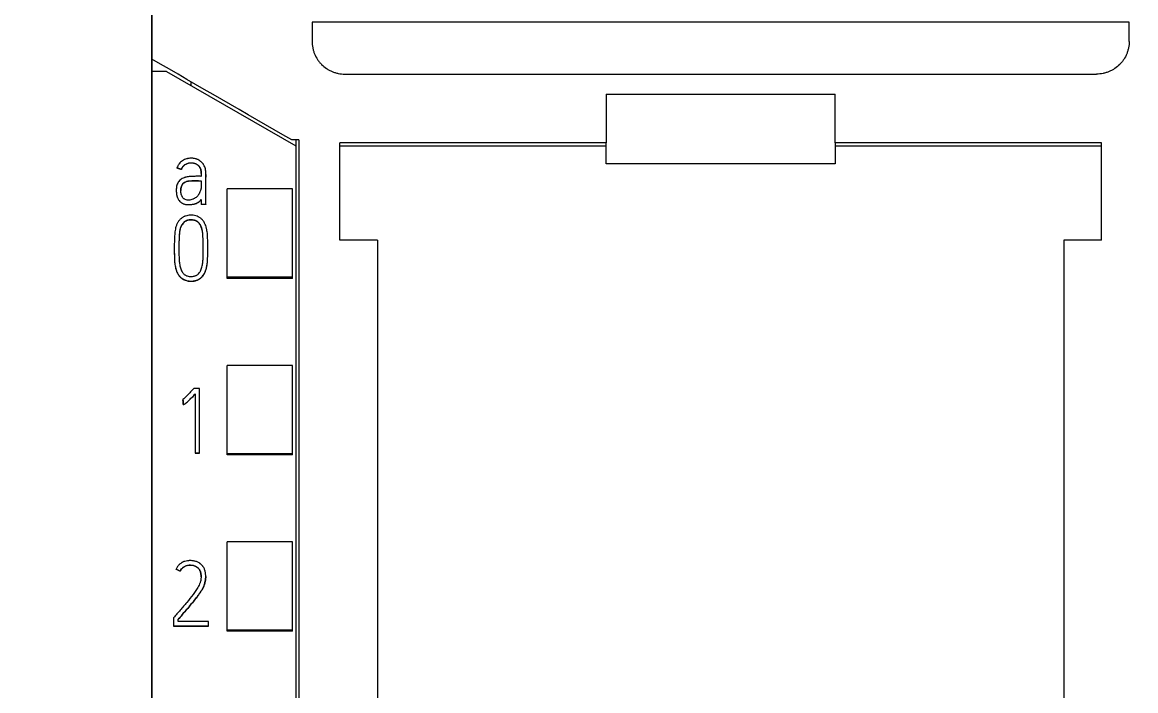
# Model space of a CAD drawing. Header units: millimetres. Extents: x 1359 to 3577, y 1333 to 3557.
# Drawn here: x 2572.41 to 2606.47, y 3022.29 to 3042.74 of the extents above; entities that cross this region are included whole.
import ezdxf

# ---------------------------------------------------------------- set-up
doc = ezdxf.new("R2010")
doc.units = ezdxf.units.MM
doc.set_wipeout_variables(frame=1)
doc.layers.add('000-PI-Oprema', color=30, linetype='Continuous', lineweight=5)
doc.layers.add('002-PI-Kabelska kanalica', color=150, linetype='Continuous')
doc.styles.get("Standard").update_dxf_attribs({"font": 'arial.ttf'})
doc.dimstyles.new('ISO-25', dxfattribs={"dimtxt": 2.5, "dimasz": 2.5, "dimexe": 1.25, "dimexo": 0.625, "dimtad": 1, "dimtxsty": 'Standard', "dimcen": 2.5, "dimadec": 0, "dimazin": 0, "dimtfac": 1, "dimtmove": 0, "dimatfit": 3, "dimfxl": 1, "dimarcsym": 0})

# ---------------------------------------------------------------- blocks, each defined once
blk = doc.blocks.new('IM 155-5 PN ST - 6ES7155-5AA01-0AB0')
blk.add_wipeout([(0, 147.007), (34.8, 147.007), (34.8, 0), (0, 0)])
at = {"color": 0, "linetype": 'ByBlock', "lineweight": 0, "ltscale": 0.25}
blk.add_lwpolyline([(0, 147.007), (34.8, 147.007), (34.8, 0), (0, 0), (0, 147.007)], dxfattribs=at)
at = {"layer": '000-PI-Oprema', "color": 0, "linetype": 'ByBlock', "lineweight": 0}
blk.add_open_spline([(34.8, 8.007), (34.8, 8.859), (34.8, 10.524), (34.8, 12.857), (34.8, 14.973), (34.8, 17.743), (34.8, 21.643), (34.8, 27.557), (34.8, 37.017), (34.8, 50.127), (34.8, 67.357), (34.8, 85.999), (34.8, 103.048), (34.8, 118.245), (34.8, 128.598), (34.8, 136.94), (34.8, 141.966), (34.8, 145.414), (34.8, 147.007)], degree=3, knots=[0, 0, 0, 0, 0.018357, 0.035822, 0.050221, 0.063898, 0.09543, 0.134182, 0.191169, 0.299064, 0.416456, 0.562341, 0.701008, 0.784589, 0.890964, 0.925157, 0.965428, 1, 1, 1, 1], dxfattribs=at)
blk = doc.blocks.new('S7-1500 DI HF - 6ES7521-1BL00-0AB0')
at = {"layer": '000-PI-Oprema', "color": 0, "linetype": 'ByBlock', "lineweight": 0}
for p, q in [((4.9, 136.185), (4.9, 135.6)), ((29.9, 136.185), (4.9, 136.185)), ((0, 134.961), (0, 134.681)), ((0, 134.681), (0, 21.262)), ((0.45, 134.681), (0, 134.681)), ((0.45, 134.681), (4.4, 132.4)), ((5.9, 134.6), (28.9, 134.6)), ((28.904, 134.6), (28.904, 134.6)), ((1.2, 134.248), (1.2, 134.365)), ((20.9, 133.978), (13.9, 133.978)), ((4.5, 132.586), (4.278, 132.586)), ((4.5, 132.586), (4.278, 132.586)), ((4.4, 132.586), (4.4, 132.4)), ((4.4, 132.4), (4.4, 23.585)), ((5.75, 129.52), (5.75, 132.5)), ((13.9, 132.5), (5.75, 132.5)), ((13.9, 132.394), (5.75, 132.394)), ((13.9, 132.394), (13.9, 132.5)), ((13.9, 131.851), (13.9, 132.394)), ((20.9, 132.5), (20.9, 132.394)), ((29.05, 132.5), (20.9, 132.5)), ((20.9, 132.394), (20.9, 131.851)), ((29.05, 132.394), (20.9, 132.394)), ((29.05, 129.52), (29.05, 132.5)), ((20.9, 131.851), (13.9, 131.851)), ((0.768, 131.731), (0.768, 131.725)), ((0.901, 131.687), (0.901, 131.68)), ((1.652, 131.53), (1.652, 131.536)), ((1.508, 131.331), (1.508, 131.193)), ((0.745, 131.041), (0.745, 131.035)), ((2.3, 128.383), (2.3, 131.086)), ((4.3, 131.086), (2.3, 131.086)), ((4.3, 128.383), (4.3, 131.086)), ((1.508, 130.762), (1.508, 130.619)), ((1.508, 130.619), (1.508, 130.613)), ((1.508, 130.619), (1.65, 130.619)), ((1.65, 130.613), (1.508, 130.613)), ((1.65, 130.619), (1.65, 130.613)), ((6.9, 129.52), (5.75, 129.52)), ((29.05, 129.52), (27.9, 129.52)), ((0.685, 129.287), (0.685, 129.281)), ((1.709, 129.239), (1.709, 129.245)), ((2.3, 128.349), (2.3, 128.383)), ((4.3, 128.383), (2.3, 128.383)), ((4.3, 128.349), (2.3, 128.349)), ((4.3, 128.349), (4.3, 128.383)), ((2.3, 122.981), (2.3, 125.684)), ((4.3, 125.684), (2.3, 125.684)), ((4.3, 122.981), (4.3, 125.684)), ((1.461, 124.984), (1.286, 124.984)), ((1.322, 124.813), (1.322, 123.002)), ((1.461, 123.002), (1.461, 124.984)), ((0.95, 124.639), (0.95, 124.633)), ((0.959, 124.493), (0.959, 124.486)), ((1.322, 123.002), (1.461, 123.002)), ((1.322, 123.002), (1.322, 122.996)), ((1.461, 122.996), (1.322, 122.996)), ((1.461, 123.002), (1.461, 122.996)), ((2.3, 122.949), (2.3, 122.981)), ((4.3, 122.981), (2.3, 122.981)), ((4.3, 122.949), (4.3, 122.981)), ((4.3, 122.949), (2.3, 122.949)), ((2.3, 117.58), (2.3, 120.283)), ((4.3, 120.283), (2.3, 120.283)), ((4.3, 117.58), (4.3, 120.283)), ((0.74, 119.455), (0.74, 119.449)), ((0.865, 119.392), (0.865, 119.386)), ((1.647, 119.224), (1.647, 119.23)), ((0.665, 117.964), (0.665, 117.71)), ((0.804, 117.848), (0.804, 117.914)), ((0.665, 117.71), (0.665, 117.704)), ((0.665, 117.71), (1.73, 117.71)), ((1.73, 117.704), (0.665, 117.704)), ((1.73, 117.848), (0.804, 117.848)), ((1.73, 117.71), (1.73, 117.848)), ((1.73, 117.71), (1.73, 117.704)), ((2.3, 117.549), (2.3, 117.58)), ((4.3, 117.58), (2.3, 117.58)), ((4.3, 117.549), (2.3, 117.549)), ((4.3, 117.549), (4.3, 117.58))]:
    blk.add_line(p, q, dxfattribs=at)
for points, knots in [([(0, 147), (0, 145.915), (0, 142.31), (0, 138.328), (0, 135.43), (0, 135.056)], [0, 0, 0, 0, 0.272684, 0.906013, 1, 1, 1, 1]), ([(29.9, 135.6), (29.9, 135.793), (29.9, 135.988), (29.9, 136.183), (29.9, 136.185)], [0, 0, 0, 0, 0.989298, 1, 1, 1, 1]), ([(4.9, 135.6), (4.9, 135.534), (4.907, 135.47), (4.926, 135.374), (4.934, 135.343), (4.953, 135.28), (4.964, 135.249), (5.002, 135.159), (5.032, 135.101), (5.086, 135.02), (5.105, 134.993), (5.147, 134.942), (5.168, 134.917), (5.237, 134.848), (5.288, 134.807), (5.369, 134.752), (5.398, 134.735), (5.456, 134.705), (5.515, 134.677), (5.576, 134.654), (5.623, 134.64), (5.639, 134.635), (5.671, 134.627), (5.687, 134.623), (5.768, 134.607), (5.834, 134.6), (5.9, 134.6)], [0, 0, 0, 0, 0.125, 0.125, 0.1875, 0.1875, 0.25, 0.25, 0.375, 0.375, 0.4375, 0.4375, 0.5, 0.5, 0.625, 0.625, 0.6875, 0.6875, 0.75, 0.8125, 0.8125, 0.84375, 0.84375, 0.875, 0.875, 1, 1, 1, 1]), ([(29.9, 135.6), (29.9, 135.534), (29.893, 135.47), (29.874, 135.375), (29.866, 135.343), (29.848, 135.281), (29.837, 135.25), (29.799, 135.159), (29.769, 135.102), (29.716, 135.02), (29.696, 134.994), (29.655, 134.943), (29.633, 134.918), (29.564, 134.849), (29.514, 134.808), (29.433, 134.753), (29.404, 134.736), (29.347, 134.705), (29.288, 134.677), (29.227, 134.655), (29.18, 134.64), (29.164, 134.636), (29.132, 134.628), (29.116, 134.624), (29.035, 134.607), (28.97, 134.6), (28.904, 134.6)], [0, 0, 0, 0, 0.125, 0.125, 0.1875, 0.1875, 0.25, 0.25, 0.375, 0.375, 0.4375, 0.4375, 0.5, 0.5, 0.625, 0.625, 0.6875, 0.6875, 0.75, 0.8125, 0.8125, 0.84375, 0.84375, 0.875, 0.875, 1, 1, 1, 1]), ([(4.5, 132.586), (4.5, 129.542), (4.5, 119.972), (4.5, 105.802), (4.5, 91.235), (4.5, 77.025), (4.5, 62.731), (4.5, 47.245), (4.5, 34.605), (4.5, 26.64), (4.5, 23.299)], [0, 0, 0, 0, 0.083934, 0.263736, 0.389889, 0.484142, 0.653794, 0.78188, 0.908517, 1, 1, 1, 1]), ([(1.65, 130.619), (1.65, 130.712), (1.65, 130.804), (1.65, 130.944), (1.65, 130.99), (1.65, 131.083), (1.65, 131.129), (1.65, 131.199), (1.65, 131.222), (1.649, 131.268), (1.649, 131.315), (1.649, 131.361), (1.649, 131.407), (1.65, 131.431), (1.651, 131.5), (1.653, 131.547), (1.649, 131.616), (1.647, 131.639), (1.639, 131.685), (1.634, 131.708), (1.62, 131.752), (1.611, 131.773), (1.596, 131.805), (1.59, 131.815), (1.578, 131.835), (1.571, 131.844), (1.551, 131.872), (1.535, 131.889), (1.51, 131.913), (1.501, 131.921), (1.483, 131.936), (1.473, 131.942), (1.444, 131.962), (1.424, 131.973), (1.392, 131.988), (1.381, 131.992), (1.359, 132), (1.348, 132.004), (1.315, 132.013), (1.292, 132.018), (1.257, 132.023), (1.245, 132.024), (1.222, 132.026), (1.21, 132.026), (1.176, 132.026), (1.152, 132.024), (1.118, 132.019), (1.106, 132.017), (1.083, 132.012), (1.072, 132.009), (1.016, 131.993), (0.974, 131.973), (0.915, 131.934), (0.897, 131.92), (0.863, 131.889), (0.847, 131.872), (0.826, 131.844), (0.819, 131.835), (0.806, 131.815), (0.789, 131.785), (0.775, 131.753), (0.768, 131.731)], [0, 0, 0, 0, 0.125, 0.125, 0.1875, 0.1875, 0.25, 0.25, 0.28125, 0.28125, 0.3125, 0.34375, 0.34375, 0.375, 0.375, 0.4375, 0.4375, 0.46875, 0.46875, 0.5, 0.5, 0.53125, 0.53125, 0.546875, 0.546875, 0.5625, 0.5625, 0.59375, 0.59375, 0.609375, 0.609375, 0.625, 0.625, 0.65625, 0.65625, 0.671875, 0.671875, 0.6875, 0.6875, 0.71875, 0.71875, 0.734375, 0.734375, 0.75, 0.75, 0.78125, 0.78125, 0.796875, 0.796875, 0.8125, 0.8125, 0.875, 0.875, 0.90625, 0.90625, 0.9375, 0.9375, 0.953125, 0.953125, 0.96875, 1, 1, 1, 1]), ([(0.901, 131.687), (0.907, 131.706), (0.916, 131.725), (0.931, 131.751), (0.937, 131.759), (0.95, 131.776), (0.956, 131.783), (0.978, 131.805), (0.994, 131.818), (1.029, 131.84), (1.047, 131.849), (1.084, 131.865), (1.104, 131.871), (1.144, 131.88), (1.164, 131.883), (1.195, 131.885), (1.205, 131.885), (1.226, 131.884), (1.236, 131.883), (1.267, 131.88), (1.287, 131.876), (1.316, 131.867), (1.325, 131.864), (1.344, 131.856), (1.354, 131.852), (1.381, 131.837), (1.398, 131.826), (1.421, 131.805), (1.428, 131.798), (1.442, 131.783), (1.455, 131.767), (1.466, 131.75), (1.476, 131.732), (1.48, 131.723), (1.492, 131.695), (1.498, 131.675), (1.503, 131.645), (1.505, 131.635), (1.507, 131.614), (1.507, 131.604), (1.508, 131.574), (1.508, 131.553), (1.508, 131.512), (1.508, 131.492), (1.508, 131.471)], [0, 0, 0, 0, 0.0625, 0.0625, 0.09375, 0.09375, 0.125, 0.125, 0.1875, 0.1875, 0.25, 0.25, 0.3125, 0.3125, 0.375, 0.375, 0.40625, 0.40625, 0.4375, 0.4375, 0.5, 0.5, 0.53125, 0.53125, 0.5625, 0.5625, 0.625, 0.625, 0.65625, 0.65625, 0.6875, 0.71875, 0.71875, 0.75, 0.75, 0.8125, 0.8125, 0.84375, 0.84375, 0.875, 0.875, 0.9375, 0.9375, 1, 1, 1, 1]), ([(1.508, 131.558), (1.508, 131.568), (1.508, 131.578), (1.508, 131.598), (1.507, 131.608), (1.505, 131.628), (1.503, 131.638), (1.498, 131.668), (1.492, 131.688), (1.481, 131.716), (1.476, 131.725), (1.466, 131.743), (1.455, 131.761), (1.442, 131.776), (1.429, 131.791), (1.421, 131.799), (1.398, 131.819), (1.382, 131.831), (1.355, 131.845), (1.345, 131.85), (1.326, 131.857), (1.307, 131.864), (1.287, 131.869), (1.267, 131.873), (1.257, 131.875), (1.226, 131.878), (1.205, 131.879), (1.175, 131.877), (1.165, 131.877), (1.144, 131.874), (1.134, 131.872), (1.104, 131.865), (1.085, 131.859), (1.056, 131.847), (1.047, 131.843), (1.029, 131.833), (1.02, 131.828), (0.994, 131.812), (0.978, 131.799), (0.956, 131.777), (0.949, 131.769), (0.937, 131.753), (0.926, 131.736), (0.916, 131.718), (0.908, 131.7), (0.904, 131.69), (0.901, 131.68)], [0, 0, 0, 0, 0.033132, 0.033132, 0.067663, 0.067663, 0.102194, 0.102194, 0.171256, 0.171256, 0.205787, 0.205787, 0.240318, 0.274849, 0.274849, 0.30938, 0.30938, 0.378442, 0.378442, 0.412973, 0.412973, 0.447504, 0.482035, 0.482035, 0.516566, 0.516566, 0.585628, 0.585628, 0.620159, 0.620159, 0.65469, 0.65469, 0.723752, 0.723752, 0.758283, 0.758283, 0.792814, 0.792814, 0.861876, 0.861876, 0.896407, 0.896407, 0.930938, 0.965469, 0.965469, 1, 1, 1, 1]), ([(1.508, 131.471), (1.464, 131.472), (1.42, 131.472), (1.354, 131.472), (1.332, 131.471), (1.288, 131.471), (1.244, 131.47), (1.2, 131.468), (1.156, 131.465), (1.134, 131.462), (1.09, 131.457), (1.068, 131.453), (1.036, 131.445), (1.026, 131.443), (1.004, 131.436), (0.994, 131.433), (0.963, 131.421), (0.943, 131.412), (0.906, 131.39), (0.888, 131.377), (0.854, 131.349), (0.839, 131.333), (0.812, 131.299), (0.801, 131.28), (0.781, 131.241), (0.773, 131.22), (0.76, 131.179), (0.755, 131.157), (0.75, 131.125), (0.749, 131.114), (0.747, 131.092), (0.744, 131.06), (0.744, 131.027), (0.747, 130.984), (0.749, 130.962), (0.753, 130.93), (0.755, 130.919), (0.759, 130.897), (0.761, 130.887), (0.769, 130.855), (0.776, 130.834), (0.789, 130.804), (0.794, 130.794), (0.804, 130.775), (0.81, 130.765), (0.828, 130.738), (0.841, 130.721), (0.864, 130.698), (0.872, 130.69), (0.889, 130.676), (0.898, 130.67), (0.926, 130.652), (0.945, 130.642), (0.976, 130.629), (0.986, 130.626), (1.008, 130.619), (1.018, 130.616), (1.05, 130.609), (1.072, 130.606), (1.116, 130.604), (1.138, 130.604), (1.182, 130.607), (1.204, 130.61), (1.247, 130.616), (1.269, 130.62), (1.301, 130.627), (1.312, 130.63), (1.333, 130.636), (1.343, 130.64), (1.374, 130.651), (1.394, 130.661), (1.422, 130.678), (1.431, 130.684), (1.448, 130.698), (1.456, 130.705), (1.48, 130.728), (1.495, 130.745), (1.508, 130.762)], [0, 0, 0, 0, 0.0625, 0.0625, 0.09375, 0.09375, 0.125, 0.15625, 0.15625, 0.1875, 0.1875, 0.21875, 0.21875, 0.234375, 0.234375, 0.25, 0.25, 0.28125, 0.28125, 0.3125, 0.3125, 0.34375, 0.34375, 0.375, 0.375, 0.40625, 0.40625, 0.4375, 0.4375, 0.453125, 0.453125, 0.46875, 0.5, 0.5, 0.53125, 0.53125, 0.546875, 0.546875, 0.5625, 0.5625, 0.59375, 0.59375, 0.609375, 0.609375, 0.625, 0.625, 0.65625, 0.65625, 0.671875, 0.671875, 0.6875, 0.6875, 0.71875, 0.71875, 0.734375, 0.734375, 0.75, 0.75, 0.78125, 0.78125, 0.8125, 0.8125, 0.84375, 0.84375, 0.875, 0.875, 0.890625, 0.890625, 0.90625, 0.90625, 0.9375, 0.9375, 0.953125, 0.953125, 0.96875, 0.96875, 1, 1, 1, 1]), ([(1.508, 131.193), (1.509, 131.153), (1.506, 131.114), (1.496, 131.067), (1.493, 131.057), (1.488, 131.038), (1.485, 131.029), (1.476, 131.001), (1.468, 130.983), (1.451, 130.948), (1.441, 130.931), (1.425, 130.907), (1.419, 130.899), (1.407, 130.883), (1.401, 130.876), (1.381, 130.854), (1.367, 130.841), (1.336, 130.816), (1.32, 130.806), (1.294, 130.791), (1.285, 130.786), (1.267, 130.778), (1.258, 130.774), (1.231, 130.763), (1.212, 130.757), (1.173, 130.748), (1.154, 130.745), (1.124, 130.743), (1.114, 130.743), (1.095, 130.744), (1.085, 130.744), (1.055, 130.749), (1.036, 130.755), (1.009, 130.768), (1.001, 130.773), (0.984, 130.784), (0.977, 130.79), (0.962, 130.803), (0.955, 130.81), (0.943, 130.825), (0.937, 130.834), (0.927, 130.85), (0.922, 130.859), (0.914, 130.877), (0.91, 130.886), (0.901, 130.914), (0.896, 130.933), (0.891, 130.962), (0.89, 130.972), (0.888, 130.991), (0.884, 131.04), (0.886, 131.089), (0.896, 131.137), (0.899, 131.147), (0.905, 131.165), (0.908, 131.175), (0.92, 131.202), (0.929, 131.22), (0.947, 131.243), (0.954, 131.251), (0.968, 131.265), (0.976, 131.271), (0.992, 131.283), (1, 131.288), (1.018, 131.297), (1.027, 131.301), (1.054, 131.313), (1.073, 131.318), (1.112, 131.327), (1.132, 131.329), (1.171, 131.333), (1.191, 131.334), (1.231, 131.335), (1.251, 131.335), (1.31, 131.336), (1.35, 131.337), (1.429, 131.336), (1.469, 131.334), (1.508, 131.331)], [0, 0, 0, 0, 0.0625, 0.0625, 0.078125, 0.078125, 0.09375, 0.09375, 0.125, 0.125, 0.15625, 0.15625, 0.171875, 0.171875, 0.1875, 0.1875, 0.21875, 0.21875, 0.25, 0.25, 0.265625, 0.265625, 0.28125, 0.28125, 0.3125, 0.3125, 0.34375, 0.34375, 0.359375, 0.359375, 0.375, 0.375, 0.40625, 0.40625, 0.421875, 0.421875, 0.4375, 0.4375, 0.453125, 0.453125, 0.46875, 0.46875, 0.484375, 0.484375, 0.5, 0.5, 0.53125, 0.53125, 0.546875, 0.546875, 0.5625, 0.625, 0.625, 0.640625, 0.640625, 0.65625, 0.65625, 0.6875, 0.6875, 0.703125, 0.703125, 0.71875, 0.71875, 0.734375, 0.734375, 0.75, 0.75, 0.78125, 0.78125, 0.8125, 0.8125, 0.84375, 0.84375, 0.875, 0.875, 0.9375, 0.9375, 1, 1, 1, 1]), ([(1.508, 131.325), (1.469, 131.327), (1.431, 131.329), (1.354, 131.331), (1.315, 131.33), (1.257, 131.329), (1.238, 131.329), (1.2, 131.328), (1.18, 131.327), (1.142, 131.324), (1.123, 131.322), (1.094, 131.317), (1.084, 131.315), (1.065, 131.31), (1.056, 131.307), (1.028, 131.296), (1.01, 131.288), (0.985, 131.272), (0.977, 131.266), (0.962, 131.253), (0.955, 131.246), (0.942, 131.23), (0.936, 131.222), (0.925, 131.205), (0.921, 131.197), (0.912, 131.179), (0.909, 131.17), (0.902, 131.151), (0.899, 131.141), (0.889, 131.1), (0.885, 131.068), (0.885, 131.035)], [0, 0, 0, 0, 0.14645, 0.14645, 0.292901, 0.292901, 0.366126, 0.366126, 0.439351, 0.439351, 0.512576, 0.512576, 0.549189, 0.549189, 0.585802, 0.585802, 0.659027, 0.659027, 0.695639, 0.695639, 0.732252, 0.732252, 0.768865, 0.768865, 0.805477, 0.805477, 0.84209, 0.84209, 0.878702, 0.878702, 1, 1, 1, 1]), ([(1.508, 130.756), (1.495, 130.739), (1.48, 130.722), (1.457, 130.7), (1.449, 130.692), (1.431, 130.679), (1.422, 130.672), (1.395, 130.655), (1.375, 130.645), (1.334, 130.63), (1.313, 130.624), (1.27, 130.614), (1.249, 130.61), (1.206, 130.604), (1.173, 130.6), (1.14, 130.598), (1.128, 130.598)], [0, 0, 0, 0, 0.15321, 0.15321, 0.229815, 0.229815, 0.306419, 0.306419, 0.459629, 0.459629, 0.612839, 0.612839, 0.766049, 0.766049, 0.919258, 1, 1, 1, 1]), ([(1.026, 130.255), (1.052, 130.264), (1.078, 130.271), (1.131, 130.281), (1.157, 130.283), (1.212, 130.284), (1.239, 130.282), (1.292, 130.275), (1.318, 130.269), (1.371, 130.254), (1.396, 130.245), (1.432, 130.227), (1.444, 130.221), (1.467, 130.207), (1.479, 130.2), (1.511, 130.175), (1.53, 130.157), (1.557, 130.126), (1.565, 130.116), (1.581, 130.094), (1.588, 130.083), (1.609, 130.048), (1.621, 130.024), (1.642, 129.976), (1.651, 129.95), (1.663, 129.912), (1.667, 129.899), (1.673, 129.873), (1.682, 129.834), (1.697, 129.743), (1.702, 129.664), (1.707, 129.558), (1.708, 129.506), (1.709, 129.4), (1.709, 129.347), (1.709, 129.241), (1.709, 129.136), (1.708, 129.03), (1.704, 128.925), (1.702, 128.872), (1.691, 128.767), (1.682, 128.715), (1.665, 128.65), (1.661, 128.637), (1.653, 128.611), (1.649, 128.598), (1.635, 128.561), (1.624, 128.536), (1.605, 128.5), (1.599, 128.488), (1.585, 128.465), (1.577, 128.454), (1.554, 128.421), (1.537, 128.401), (1.508, 128.373), (1.497, 128.364), (1.476, 128.348), (1.464, 128.34), (1.43, 128.319), (1.406, 128.307), (1.368, 128.293), (1.355, 128.289), (1.328, 128.281), (1.315, 128.278), (1.275, 128.271), (1.249, 128.268), (1.195, 128.266), (1.167, 128.267), (1.113, 128.273), (1.087, 128.278), (1.048, 128.288), (1.035, 128.292), (1.009, 128.302), (0.997, 128.307), (0.96, 128.324), (0.937, 128.338), (0.904, 128.362), (0.893, 128.37), (0.873, 128.388), (0.863, 128.398), (0.836, 128.428), (0.82, 128.45), (0.798, 128.484), (0.791, 128.496), (0.778, 128.519), (0.772, 128.531), (0.756, 128.568), (0.746, 128.593), (0.734, 128.632), (0.731, 128.645), (0.724, 128.671), (0.721, 128.684), (0.713, 128.723), (0.709, 128.75), (0.691, 128.882), (0.688, 128.989), (0.686, 129.149), (0.685, 129.202), (0.685, 129.309), (0.685, 129.362), (0.687, 129.469), (0.688, 129.522), (0.693, 129.629), (0.696, 129.682), (0.707, 129.787), (0.714, 129.84), (0.733, 129.918), (0.74, 129.944), (0.754, 129.983), (0.759, 129.996), (0.77, 130.02), (0.776, 130.033), (0.796, 130.068), (0.811, 130.091), (0.837, 130.123), (0.846, 130.133), (0.865, 130.153), (0.875, 130.162), (0.906, 130.189), (0.928, 130.205), (0.964, 130.226), (0.976, 130.233), (0.994, 130.242), (1.004, 130.246), (1.013, 130.25), (1.02, 130.252), (1.023, 130.254), (1.026, 130.255)], [0, 0, 0, 0, 0.015625, 0.015625, 0.03125, 0.03125, 0.046875, 0.046875, 0.0625, 0.0625, 0.078125, 0.078125, 0.085937, 0.085937, 0.09375, 0.09375, 0.109375, 0.109375, 0.117187, 0.117187, 0.125, 0.125, 0.140625, 0.140625, 0.15625, 0.15625, 0.164062, 0.164062, 0.171875, 0.1875, 0.21875, 0.21875, 0.25, 0.25, 0.28125, 0.28125, 0.3125, 0.34375, 0.34375, 0.375, 0.375, 0.40625, 0.40625, 0.414062, 0.414062, 0.421875, 0.421875, 0.4375, 0.4375, 0.445312, 0.445312, 0.453125, 0.453125, 0.46875, 0.46875, 0.476562, 0.476562, 0.484375, 0.484375, 0.5, 0.5, 0.507812, 0.507812, 0.515625, 0.515625, 0.53125, 0.53125, 0.546875, 0.546875, 0.5625, 0.5625, 0.570312, 0.570312, 0.578125, 0.578125, 0.59375, 0.59375, 0.601562, 0.601562, 0.609375, 0.609375, 0.625, 0.625, 0.632812, 0.632812, 0.640625, 0.640625, 0.65625, 0.65625, 0.664062, 0.664062, 0.671875, 0.671875, 0.6875, 0.6875, 0.75, 0.75, 0.78125, 0.78125, 0.8125, 0.8125, 0.84375, 0.84375, 0.875, 0.875, 0.90625, 0.90625, 0.921875, 0.921875, 0.929687, 0.929687, 0.9375, 0.9375, 0.953125, 0.953125, 0.960937, 0.960937, 0.96875, 0.96875, 0.984375, 0.984375, 0.992187, 0.992187, 0.996094, 0.998047, 0.998047, 1, 1, 1, 1]), ([(1.369, 130.103), (1.389, 130.092), (1.407, 130.078), (1.439, 130.047), (1.453, 130.029), (1.478, 129.992), (1.489, 129.973), (1.508, 129.933), (1.517, 129.912), (1.538, 129.848), (1.547, 129.805), (1.555, 129.739), (1.557, 129.717), (1.561, 129.672), (1.562, 129.65), (1.567, 129.539), (1.57, 129.45), (1.571, 129.272), (1.57, 129.183), (1.569, 129.049), (1.568, 128.982), (1.564, 128.916), (1.561, 128.871), (1.558, 128.849), (1.55, 128.783), (1.542, 128.739), (1.525, 128.675), (1.519, 128.653), (1.504, 128.611), (1.495, 128.591), (1.48, 128.561), (1.474, 128.551), (1.462, 128.532), (1.456, 128.523), (1.435, 128.497), (1.419, 128.481), (1.392, 128.461), (1.382, 128.455), (1.363, 128.444), (1.353, 128.439), (1.332, 128.43), (1.321, 128.427), (1.3, 128.42), (1.289, 128.417), (1.256, 128.411), (1.234, 128.408), (1.2, 128.407), (1.189, 128.407), (1.166, 128.408), (1.155, 128.409), (1.122, 128.414), (1.1, 128.418), (1.068, 128.429), (1.057, 128.433), (1.037, 128.442), (1.017, 128.452), (0.998, 128.464), (0.98, 128.478), (0.972, 128.486), (0.957, 128.502), (0.949, 128.51), (0.936, 128.528), (0.93, 128.538), (0.913, 128.567), (0.903, 128.587), (0.886, 128.628), (0.879, 128.649), (0.867, 128.692), (0.862, 128.714), (0.853, 128.757), (0.842, 128.822), (0.836, 128.887), (0.828, 129.019), (0.827, 129.106), (0.827, 129.238), (0.827, 129.282), (0.828, 129.37), (0.828, 129.414), (0.829, 129.502), (0.83, 129.546), (0.834, 129.634), (0.837, 129.677), (0.845, 129.765), (0.851, 129.808), (0.864, 129.862), (0.867, 129.873), (0.873, 129.894), (0.877, 129.904), (0.888, 129.935), (0.897, 129.955), (0.919, 129.993), (0.931, 130.012), (0.959, 130.046), (0.974, 130.061), (1, 130.083), (1.009, 130.089), (1.027, 130.102), (1.037, 130.107), (1.057, 130.117), (1.067, 130.121), (1.088, 130.128), (1.099, 130.131), (1.131, 130.138), (1.153, 130.14), (1.187, 130.141), (1.198, 130.141), (1.22, 130.14), (1.231, 130.139), (1.264, 130.136), (1.286, 130.132), (1.318, 130.124), (1.329, 130.12), (1.344, 130.115), (1.352, 130.111), (1.359, 130.108), (1.364, 130.105), (1.367, 130.104), (1.369, 130.103)], [0, 0, 0, 0, 0.015625, 0.015625, 0.03125, 0.03125, 0.046875, 0.046875, 0.0625, 0.0625, 0.09375, 0.09375, 0.109375, 0.109375, 0.125, 0.125, 0.1875, 0.1875, 0.25, 0.25, 0.28125, 0.296875, 0.296875, 0.3125, 0.3125, 0.34375, 0.34375, 0.359375, 0.359375, 0.375, 0.375, 0.382813, 0.382813, 0.390625, 0.390625, 0.40625, 0.40625, 0.414063, 0.414063, 0.421875, 0.421875, 0.429688, 0.429688, 0.4375, 0.4375, 0.453125, 0.453125, 0.460938, 0.460938, 0.46875, 0.46875, 0.484375, 0.484375, 0.492188, 0.492188, 0.5, 0.507813, 0.507813, 0.515625, 0.515625, 0.523438, 0.523438, 0.53125, 0.53125, 0.546875, 0.546875, 0.5625, 0.5625, 0.578125, 0.578125, 0.59375, 0.625, 0.625, 0.6875, 0.6875, 0.71875, 0.71875, 0.75, 0.75, 0.78125, 0.78125, 0.8125, 0.8125, 0.84375, 0.84375, 0.851563, 0.851563, 0.859375, 0.859375, 0.875, 0.875, 0.890625, 0.890625, 0.90625, 0.90625, 0.914063, 0.914063, 0.921875, 0.921875, 0.929688, 0.929688, 0.9375, 0.9375, 0.953125, 0.953125, 0.960938, 0.960938, 0.96875, 0.96875, 0.984375, 0.984375, 0.992188, 0.992188, 0.996094, 0.998047, 0.998047, 1, 1, 1, 1]), ([(1.369, 130.096), (1.349, 130.107), (1.329, 130.115), (1.296, 130.123), (1.285, 130.125), (1.263, 130.129), (1.252, 130.131), (1.219, 130.134), (1.196, 130.135), (1.152, 130.134), (1.13, 130.131), (1.097, 130.124), (1.086, 130.121), (1.065, 130.114), (1.054, 130.109), (1.034, 130.099), (1.025, 130.094), (1.006, 130.081), (0.997, 130.074), (0.98, 130.06), (0.972, 130.052), (0.956, 130.036), (0.949, 130.027), (0.928, 130.001), (0.916, 129.982), (0.9, 129.953), (0.895, 129.943), (0.886, 129.922), (0.882, 129.912), (0.87, 129.88), (0.864, 129.859), (0.85, 129.794), (0.844, 129.75), (0.836, 129.662), (0.833, 129.618), (0.83, 129.529), (0.829, 129.485), (0.828, 129.396), (0.828, 129.352), (0.827, 129.269), (0.827, 129.23), (0.827, 129.191)], [0, 0, 0, 0, 0.050638, 0.050638, 0.075957, 0.075957, 0.101276, 0.101276, 0.151914, 0.151914, 0.202552, 0.202552, 0.227871, 0.227871, 0.25319, 0.25319, 0.278509, 0.278509, 0.303828, 0.303828, 0.329147, 0.329147, 0.354466, 0.354466, 0.405104, 0.405104, 0.430423, 0.430423, 0.455742, 0.455742, 0.50638, 0.50638, 0.607656, 0.607656, 0.708933, 0.708933, 0.810209, 0.810209, 0.911485, 0.911485, 1, 1, 1, 1]), ([(1.571, 129.287), (1.571, 129.312), (1.571, 129.337), (1.57, 129.45), (1.567, 129.539), (1.561, 129.671), (1.558, 129.715), (1.546, 129.803), (1.537, 129.846), (1.516, 129.908), (1.508, 129.928), (1.494, 129.958), (1.488, 129.968), (1.477, 129.987), (1.466, 130.006), (1.452, 130.023), (1.438, 130.04), (1.431, 130.049), (1.415, 130.064), (1.406, 130.072), (1.393, 130.082), (1.388, 130.085), (1.379, 130.091), (1.374, 130.094), (1.369, 130.096)], [0, 0, 0, 0, 0.086827, 0.086827, 0.391218, 0.391218, 0.543414, 0.543414, 0.695609, 0.695609, 0.771707, 0.771707, 0.809756, 0.809756, 0.847805, 0.885853, 0.885853, 0.923902, 0.923902, 0.961951, 0.961951, 0.980976, 0.980976, 1, 1, 1, 1]), ([(6.9, 129.52), (6.9, 127.497), (6.9, 118.948), (6.9, 105.802), (6.9, 91.235), (6.9, 77.025), (6.9, 62.731), (6.9, 47.245), (6.9, 34.486), (6.9, 25.605), (6.9, 21.348), (6.9, 20.55)], [0, 0, 0, 0, 0.055935, 0.236292, 0.362833, 0.457376, 0.627551, 0.756032, 0.883059, 0.978086, 1, 1, 1, 1]), ([(27.9, 129.52), (27.9, 127.497), (27.9, 118.948), (27.9, 105.802), (27.9, 91.235), (27.9, 77.025), (27.9, 62.731), (27.9, 47.245), (27.9, 34.486), (27.9, 25.605), (27.9, 21.348), (27.9, 20.55)], [0, 0, 0, 0, 0.055935, 0.236292, 0.362833, 0.457376, 0.627551, 0.756032, 0.883059, 0.978086, 1, 1, 1, 1]), ([(0.685, 129.281), (0.685, 129.218), (0.686, 129.155), (0.687, 129.039), (0.688, 128.986), (0.693, 128.879), (0.698, 128.825), (0.712, 128.719), (0.722, 128.666), (0.742, 128.602), (0.746, 128.589), (0.755, 128.564), (0.76, 128.552), (0.777, 128.515), (0.789, 128.492), (0.81, 128.458), (0.818, 128.447), (0.834, 128.426), (0.843, 128.415), (0.869, 128.385), (0.889, 128.367), (0.921, 128.342), (0.932, 128.335), (0.956, 128.321), (0.968, 128.314), (1.004, 128.297), (1.029, 128.288), (1.068, 128.277), (1.081, 128.273), (1.108, 128.268), (1.121, 128.266), (1.161, 128.261), (1.188, 128.26), (1.229, 128.261), (1.243, 128.262), (1.269, 128.264), (1.283, 128.266), (1.322, 128.273), (1.348, 128.28), (1.386, 128.294), (1.399, 128.299), (1.423, 128.31), (1.435, 128.316), (1.47, 128.337), (1.492, 128.353), (1.522, 128.38), (1.531, 128.39), (1.549, 128.41), (1.566, 128.431), (1.581, 128.453), (1.595, 128.476), (1.602, 128.488), (1.621, 128.524), (1.632, 128.548), (1.651, 128.598), (1.659, 128.623), (1.673, 128.675), (1.679, 128.701), (1.689, 128.754), (1.693, 128.78), (1.702, 128.86), (1.704, 128.913), (1.708, 129.019), (1.708, 129.072), (1.709, 129.163), (1.709, 129.201), (1.709, 129.239)], [0, 0, 0, 0, 0.073866, 0.073866, 0.136839, 0.136839, 0.199811, 0.199811, 0.262783, 0.262783, 0.278526, 0.278526, 0.29427, 0.29427, 0.325756, 0.325756, 0.341499, 0.341499, 0.357242, 0.357242, 0.388728, 0.388728, 0.404471, 0.404471, 0.420214, 0.420214, 0.4517, 0.4517, 0.467443, 0.467443, 0.483186, 0.483186, 0.514673, 0.514673, 0.530416, 0.530416, 0.546159, 0.546159, 0.577645, 0.577645, 0.593388, 0.593388, 0.609131, 0.609131, 0.640617, 0.640617, 0.65636, 0.65636, 0.672103, 0.687846, 0.687846, 0.703589, 0.703589, 0.735076, 0.735076, 0.766562, 0.766562, 0.798048, 0.798048, 0.829534, 0.829534, 0.892506, 0.892506, 0.955479, 0.955479, 1, 1, 1, 1]), ([(1.286, 124.984), (1.26, 124.954), (1.233, 124.924), (1.178, 124.865), (1.151, 124.836), (1.11, 124.792), (1.096, 124.777), (1.068, 124.748), (1.054, 124.734), (1.025, 124.706), (1.011, 124.692), (0.981, 124.665), (0.966, 124.652), (0.95, 124.639)], [0, 0, 0, 0, 0.25, 0.25, 0.5, 0.5, 0.625, 0.625, 0.75, 0.75, 0.875, 0.875, 1, 1, 1, 1]), ([(0.959, 124.493), (0.964, 124.493), (0.969, 124.493), (0.979, 124.496), (0.984, 124.497), (0.994, 124.5), (0.999, 124.503), (1.008, 124.508), (1.012, 124.51), (1.024, 124.519), (1.033, 124.525), (1.049, 124.538), (1.056, 124.545), (1.079, 124.565), (1.094, 124.579), (1.124, 124.607), (1.138, 124.621), (1.182, 124.665), (1.21, 124.694), (1.266, 124.753), (1.294, 124.783), (1.322, 124.813)], [0, 0, 0, 0, 0.03125, 0.03125, 0.0625, 0.0625, 0.09375, 0.09375, 0.125, 0.125, 0.1875, 0.1875, 0.25, 0.25, 0.375, 0.375, 0.5, 0.5, 0.75, 0.75, 1, 1, 1, 1]), ([(1.322, 124.807), (1.294, 124.777), (1.266, 124.747), (1.21, 124.688), (1.182, 124.658), (1.138, 124.615), (1.124, 124.601), (1.094, 124.573), (1.079, 124.559), (1.056, 124.538), (1.048, 124.532), (1.032, 124.519), (1.024, 124.513), (1.012, 124.504), (1.007, 124.501), (0.999, 124.496), (0.994, 124.494), (0.984, 124.491), (0.979, 124.489), (0.969, 124.487), (0.964, 124.486), (0.959, 124.486)], [0, 0, 0, 0, 0.25, 0.25, 0.5, 0.5, 0.625, 0.625, 0.75, 0.75, 0.8125, 0.8125, 0.875, 0.875, 0.90625, 0.90625, 0.9375, 0.9375, 0.96875, 0.96875, 1, 1, 1, 1]), ([(0.865, 119.392), (0.876, 119.415), (0.89, 119.437), (0.914, 119.467), (0.922, 119.477), (0.941, 119.495), (0.951, 119.503), (0.982, 119.526), (1.005, 119.538), (1.054, 119.558), (1.079, 119.565), (1.117, 119.572), (1.129, 119.574), (1.155, 119.576), (1.168, 119.577), (1.207, 119.577), (1.233, 119.574), (1.271, 119.565), (1.283, 119.562), (1.308, 119.553), (1.32, 119.548), (1.355, 119.532), (1.377, 119.518), (1.408, 119.494), (1.417, 119.485), (1.435, 119.466), (1.443, 119.456), (1.454, 119.44), (1.458, 119.435), (1.465, 119.424), (1.474, 119.406), (1.481, 119.388), (1.489, 119.364), (1.492, 119.351), (1.498, 119.326), (1.5, 119.313), (1.503, 119.287), (1.504, 119.275), (1.505, 119.249), (1.506, 119.236), (1.505, 119.21), (1.505, 119.197), (1.503, 119.171), (1.502, 119.159), (1.497, 119.12), (1.492, 119.095), (1.482, 119.058), (1.478, 119.045), (1.47, 119.021), (1.465, 119.009), (1.451, 118.973), (1.44, 118.95), (1.416, 118.904), (1.403, 118.882), (1.377, 118.839), (1.363, 118.817), (1.32, 118.753), (1.29, 118.712), (1.198, 118.589), (1.133, 118.509), (1.034, 118.392), (1, 118.353), (0.934, 118.274), (0.9, 118.236), (0.833, 118.158), (0.799, 118.119), (0.732, 118.042), (0.698, 118.003), (0.665, 117.964)], [0, 0, 0, 0, 0.03125, 0.03125, 0.046875, 0.046875, 0.0625, 0.0625, 0.09375, 0.09375, 0.125, 0.125, 0.140625, 0.140625, 0.15625, 0.15625, 0.1875, 0.1875, 0.203125, 0.203125, 0.21875, 0.21875, 0.25, 0.25, 0.265625, 0.265625, 0.28125, 0.28125, 0.289062, 0.289062, 0.296875, 0.3125, 0.3125, 0.328125, 0.328125, 0.34375, 0.34375, 0.359375, 0.359375, 0.375, 0.375, 0.390625, 0.390625, 0.40625, 0.40625, 0.4375, 0.4375, 0.453125, 0.453125, 0.46875, 0.46875, 0.5, 0.5, 0.53125, 0.53125, 0.5625, 0.5625, 0.625, 0.625, 0.75, 0.75, 0.8125, 0.8125, 0.875, 0.875, 0.9375, 0.9375, 1, 1, 1, 1]), ([(0.804, 117.914), (0.843, 117.96), (0.881, 118.006), (0.959, 118.098), (0.999, 118.143), (1.077, 118.235), (1.116, 118.281), (1.193, 118.373), (1.232, 118.419), (1.308, 118.512), (1.346, 118.559), (1.4, 118.631), (1.418, 118.655), (1.453, 118.704), (1.47, 118.729), (1.504, 118.779), (1.52, 118.804), (1.55, 118.856), (1.564, 118.882), (1.583, 118.923), (1.589, 118.937), (1.6, 118.965), (1.605, 118.979), (1.62, 119.022), (1.627, 119.051), (1.638, 119.11), (1.642, 119.14), (1.646, 119.185), (1.646, 119.2), (1.647, 119.23), (1.647, 119.245), (1.645, 119.29), (1.642, 119.32), (1.634, 119.364), (1.63, 119.379), (1.623, 119.408), (1.618, 119.423), (1.608, 119.451), (1.602, 119.465), (1.588, 119.492), (1.581, 119.505), (1.569, 119.524), (1.565, 119.53), (1.556, 119.542), (1.551, 119.548), (1.537, 119.566), (1.526, 119.577), (1.505, 119.598), (1.494, 119.608), (1.476, 119.622), (1.47, 119.627), (1.457, 119.635), (1.451, 119.639), (1.418, 119.658), (1.39, 119.671), (1.347, 119.685), (1.332, 119.69), (1.303, 119.698), (1.288, 119.701), (1.258, 119.706), (1.243, 119.708), (1.213, 119.711), (1.198, 119.712), (1.168, 119.712), (1.153, 119.712), (1.123, 119.711), (1.107, 119.71), (1.062, 119.704), (1.032, 119.698), (0.989, 119.685), (0.975, 119.68), (0.954, 119.67), (0.947, 119.667), (0.933, 119.66), (0.927, 119.657), (0.894, 119.638), (0.87, 119.62), (0.836, 119.59), (0.825, 119.579), (0.804, 119.557), (0.795, 119.545), (0.768, 119.509), (0.752, 119.483), (0.74, 119.455)], [0, 0, 0, 0, 0.0625, 0.0625, 0.125, 0.125, 0.1875, 0.1875, 0.25, 0.25, 0.3125, 0.3125, 0.34375, 0.34375, 0.375, 0.375, 0.40625, 0.40625, 0.4375, 0.4375, 0.453125, 0.453125, 0.46875, 0.46875, 0.5, 0.5, 0.53125, 0.53125, 0.546875, 0.546875, 0.5625, 0.5625, 0.59375, 0.59375, 0.609375, 0.609375, 0.625, 0.625, 0.640625, 0.640625, 0.65625, 0.65625, 0.664062, 0.664062, 0.671875, 0.671875, 0.6875, 0.6875, 0.703125, 0.703125, 0.710937, 0.710937, 0.71875, 0.71875, 0.75, 0.75, 0.765625, 0.765625, 0.78125, 0.78125, 0.796875, 0.796875, 0.8125, 0.8125, 0.828125, 0.828125, 0.84375, 0.84375, 0.875, 0.875, 0.890625, 0.890625, 0.898437, 0.898437, 0.90625, 0.90625, 0.9375, 0.9375, 0.953125, 0.953125, 0.96875, 0.96875, 1, 1, 1, 1]), ([(1.506, 119.221), (1.506, 119.231), (1.505, 119.242), (1.504, 119.265), (1.503, 119.278), (1.5, 119.303), (1.498, 119.316), (1.493, 119.341), (1.49, 119.354), (1.482, 119.379), (1.477, 119.391), (1.469, 119.409), (1.466, 119.414), (1.46, 119.426), (1.456, 119.431), (1.438, 119.458), (1.42, 119.477), (1.395, 119.498), (1.39, 119.502), (1.379, 119.51), (1.363, 119.521), (1.335, 119.536), (1.311, 119.546), (1.286, 119.555), (1.273, 119.558), (1.235, 119.567), (1.209, 119.57), (1.157, 119.571), (1.131, 119.569), (1.093, 119.562), (1.08, 119.559), (1.055, 119.552), (1.043, 119.547), (1.018, 119.538), (1.007, 119.532), (0.984, 119.52), (0.973, 119.513), (0.941, 119.49), (0.922, 119.472), (0.898, 119.442), (0.891, 119.431), (0.877, 119.409), (0.87, 119.397), (0.865, 119.386)], [0, 0, 0, 0, 0.034222, 0.034222, 0.076212, 0.076212, 0.118203, 0.118203, 0.160193, 0.160193, 0.202183, 0.202183, 0.223179, 0.223179, 0.244174, 0.244174, 0.328155, 0.328155, 0.34915, 0.34915, 0.370145, 0.412135, 0.454126, 0.454126, 0.496116, 0.496116, 0.580097, 0.580097, 0.664077, 0.664077, 0.706068, 0.706068, 0.748058, 0.748058, 0.790048, 0.790048, 0.832039, 0.832039, 0.916019, 0.916019, 0.95801, 0.95801, 1, 1, 1, 1]), ([(1.647, 119.224), (1.647, 119.218), (1.647, 119.212), (1.646, 119.192), (1.646, 119.177), (1.642, 119.132), (1.638, 119.102), (1.626, 119.043), (1.619, 119.014), (1.605, 118.971), (1.6, 118.957), (1.588, 118.929), (1.582, 118.915), (1.563, 118.874), (1.549, 118.848), (1.519, 118.796), (1.503, 118.771), (1.47, 118.721), (1.452, 118.697), (1.417, 118.648), (1.4, 118.624), (1.345, 118.552), (1.307, 118.505), (1.231, 118.412), (1.193, 118.366), (1.116, 118.274), (1.077, 118.228), (0.998, 118.137), (0.959, 118.091), (0.881, 118), (0.842, 117.954), (0.804, 117.908)], [0, 0, 0, 0, 0.010489, 0.010489, 0.038761, 0.038761, 0.095304, 0.095304, 0.151848, 0.151848, 0.180119, 0.180119, 0.208391, 0.208391, 0.264935, 0.264935, 0.321478, 0.321478, 0.378022, 0.378022, 0.434565, 0.434565, 0.547652, 0.547652, 0.660739, 0.660739, 0.773826, 0.773826, 0.886913, 0.886913, 1, 1, 1, 1])]:
    blk.add_open_spline(points, degree=3, knots=knots, dxfattribs=at)
for points in [[(4.278, 132.586), (2.852, 133.409), (1.426, 134.232), (0, 135.056)], [(28.9, 134.6), (28.901, 134.6), (28.902, 134.6), (28.904, 134.6)], [(13.9, 133.984), (13.9, 133.489), (13.9, 132.995), (13.9, 132.5)], [(20.9, 132.5), (20.9, 132.995), (20.9, 133.489), (20.9, 133.984)], [(1.652, 131.53), (1.652, 131.503), (1.651, 131.476), (1.65, 131.45)]]:
    blk.add_open_spline(points, degree=3, dxfattribs=at)
for points, weights in [([(0.768, 131.731), (0.834, 131.709), (0.901, 131.687)], [0.499999970269, 0.500000029731, 0.499999970269]), ([(0.901, 131.68), (0.834, 131.703), (0.768, 131.725)], [0.499999611809, 0.500000388191, 0.499999611809]), ([(0.95, 124.639), (0.955, 124.566), (0.959, 124.493)], [0.500000022096, 0.499999977904, 0.500000022096]), ([(0.959, 124.486), (0.955, 124.56), (0.95, 124.633)], [0.499999993416, 0.500000006584, 0.499999993416]), ([(0.74, 119.455), (0.802, 119.424), (0.865, 119.392)], [0.500000075207, 0.499999924793, 0.500000075207]), ([(0.865, 119.386), (0.802, 119.417), (0.74, 119.449)], [0.499999832915, 0.500000167085, 0.499999832915])]:
    blk.add_rational_spline(points, weights, degree=2, dxfattribs=at)
blk = doc.blocks.new('*D109')
at = {"color": 0, "lineweight": -2, "transparency": 16777216}
for p, q in [((2541.571, 2980.678), (2541.571, 3096.864)), ((2889.571, 2980.678), (2889.571, 3096.864)), ((2544.071, 3095.614), (2887.071, 3095.614))]:
    blk.add_line(p, q, dxfattribs=at)
at = {"color": 0, "transparency": 16777216}
for points in [[(2544.071, 3096.031), (2544.071, 3095.197), (2541.571, 3095.614)], [(2887.071, 3096.031), (2887.071, 3095.197), (2889.571, 3095.614)]]:
    blk.add_solid(points, dxfattribs=at)
at = {"layer": 'Defpoints', "color": 0, "transparency": 16777216}
for p in [(2889.571, 3095.614), (2541.571, 2980.053), (2889.571, 2980.053)]:
    blk.add_point(p, dxfattribs=at)
at = {"color": 0, "transparency": 16777216, "insert": (2715.571, 3097.516), "char_height": 2.5, "attachment_point": 5}
blk.add_mtext('348', dxfattribs=at)

msp = doc.modelspace()

# ---------------------------------------------------------------- block references
at = {"layer": '002-PI-Kabelska kanalica', "color": 0, "linetype": 'ByBlock', "lineweight": 0}
msp.add_blockref('IM 155-5 PN ST - 6ES7155-5AA01-0AB0', (2541.571, 2906.55), dxfattribs=at)

# ---------------------------------------------------------------- next in the draw order: block references
msp.add_blockref('S7-1500 DI HF - 6ES7521-1BL00-0AB0', (2576.371, 2906.556), dxfattribs=at)

# ---------------------------------------------------------------- next in the draw order: dimensions: what is measured, and where the dimension line sits
dim = msp.add_linear_dim(base=(2889.571, 3095.614), p1=(2541.571, 2980.053), p2=(2889.571, 2980.053), dimstyle='ISO-25')
dim.commit()
dim.dimension.update_dxf_attribs({"geometry": '*D109', "text_midpoint": (2715.571, 3097.516)})

doc.saveas('drawing.dxf')
